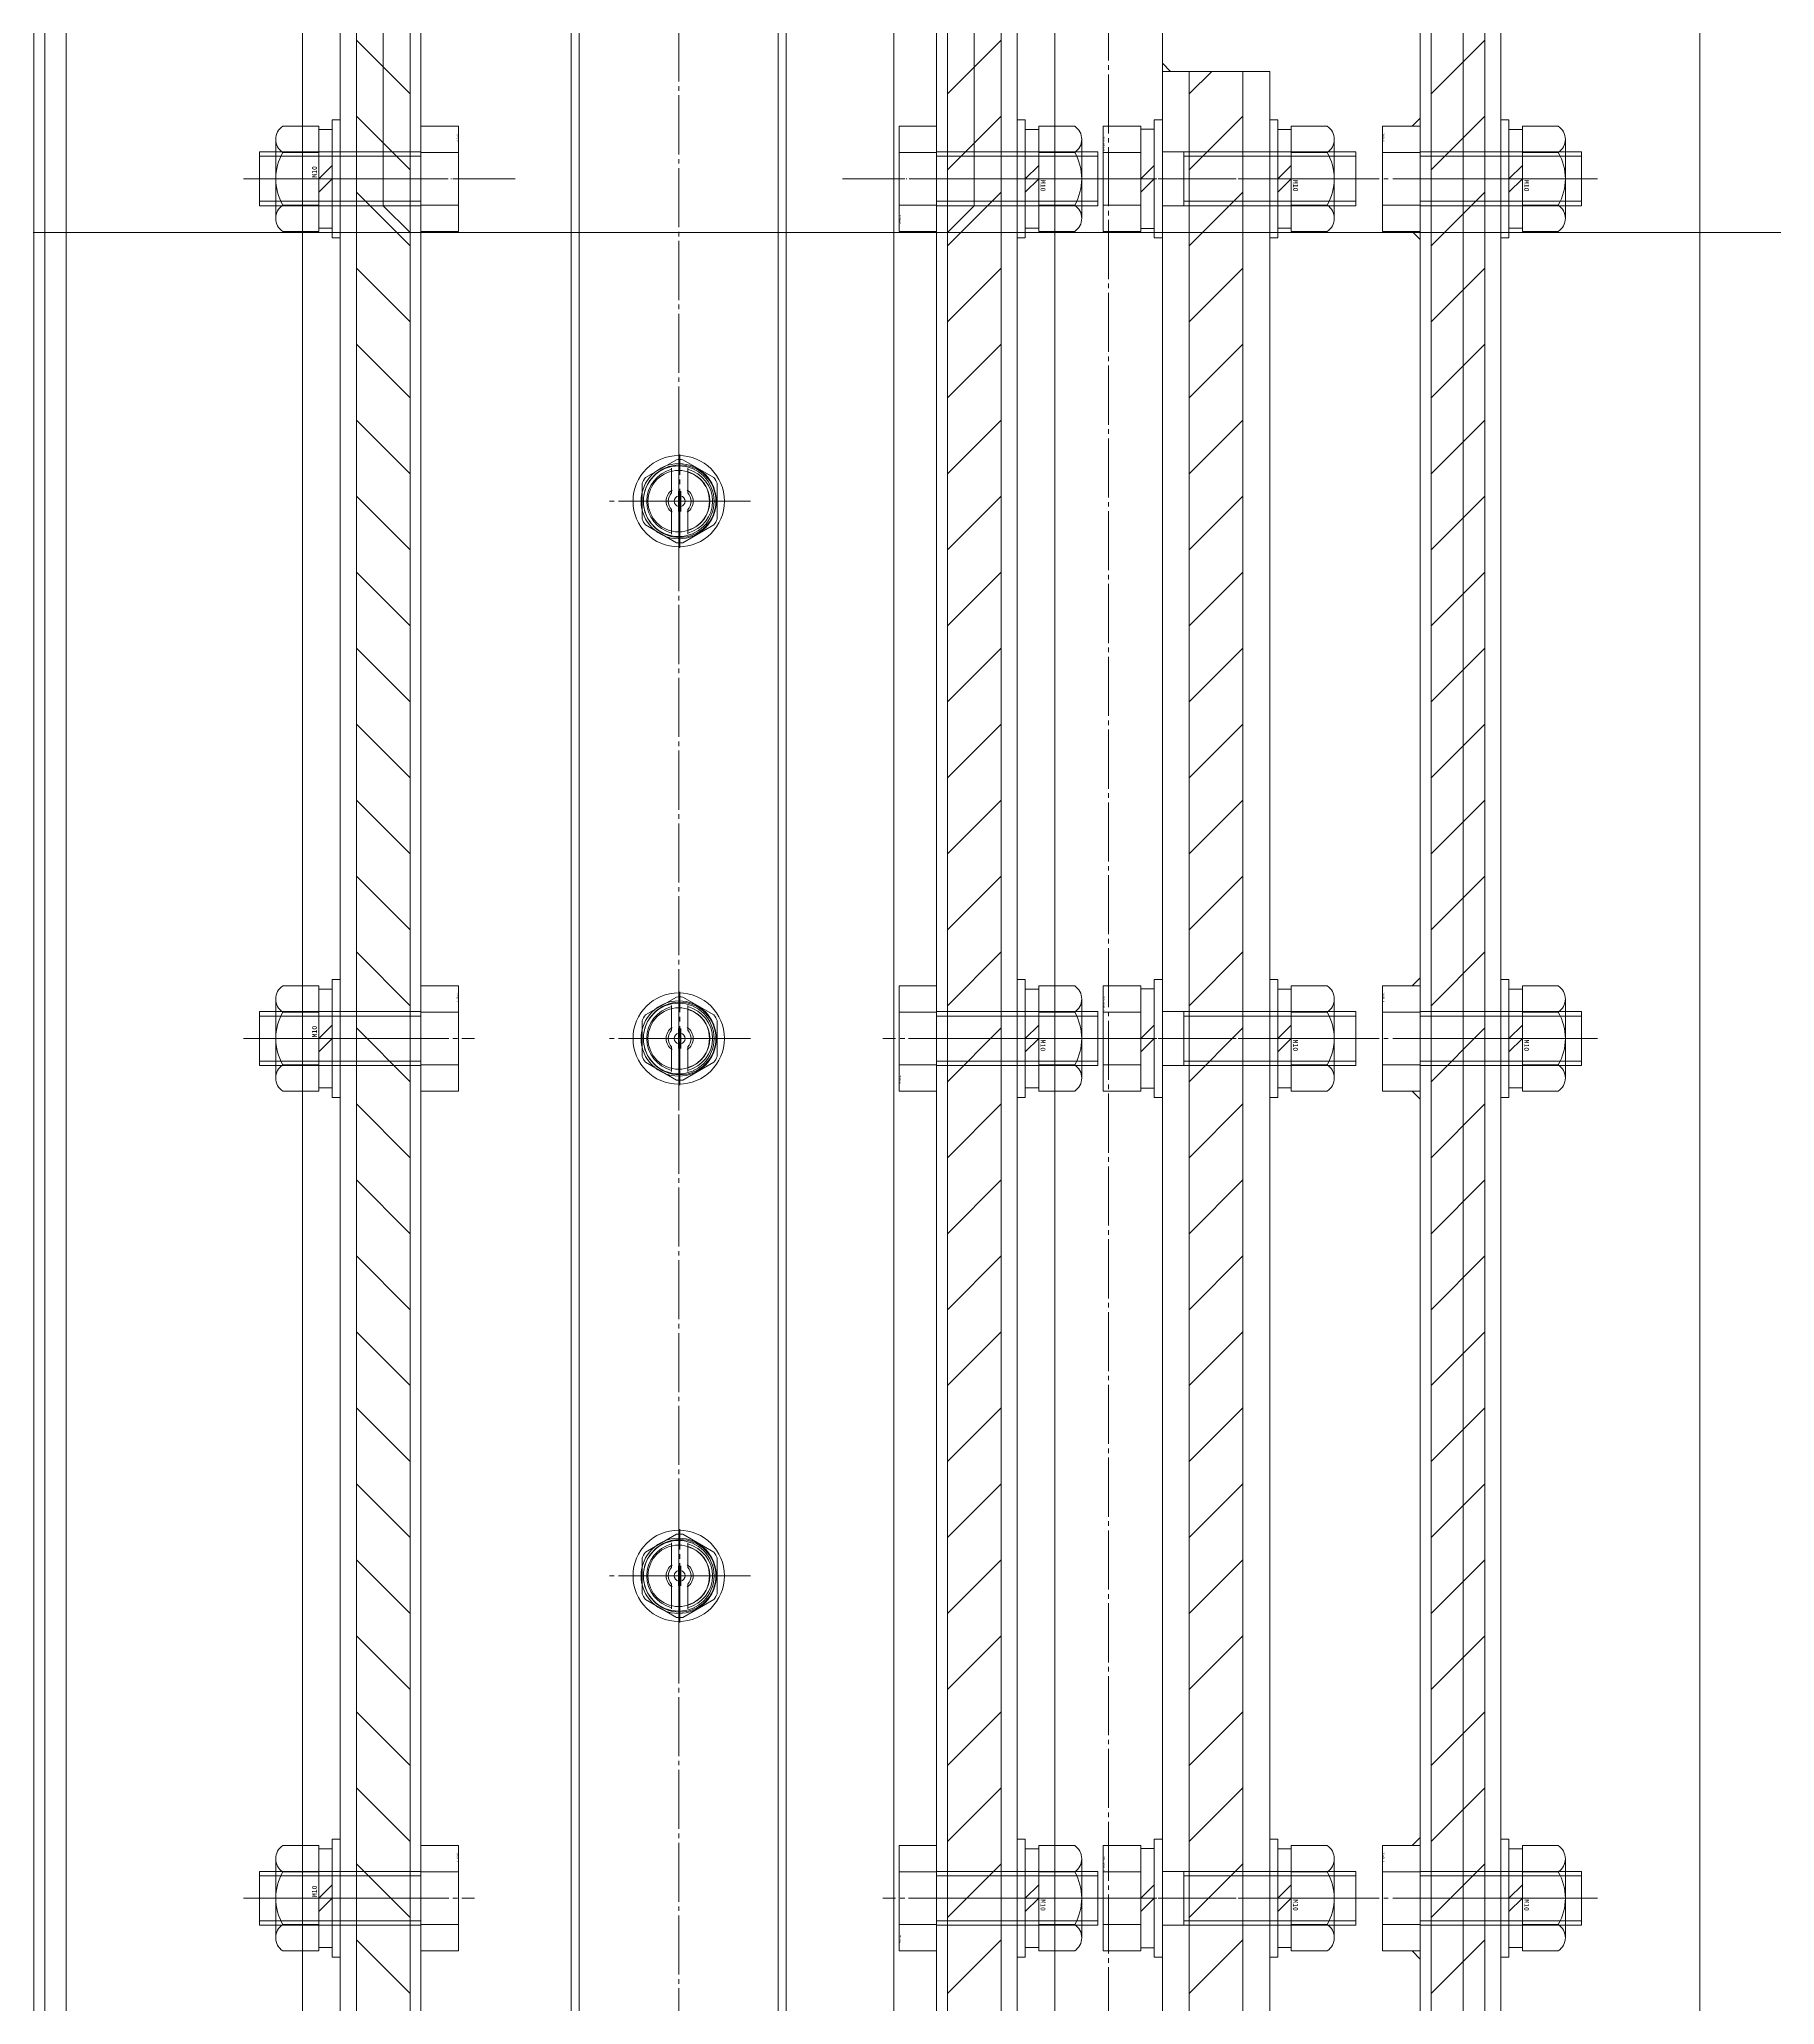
# Model space of a CAD drawing. Units: millimetres at full size. Extents: x -21196 to 21204, y -11807 to 11807.
# Drawn here: x -8098.5 to -7775.6, y -1810 to -1444.2 of the extents above; entities that cross this region are included whole.
import ezdxf
from ezdxf.enums import TextEntityAlignment as Align

# ---------------------------------------------------------------- set-up
doc = ezdxf.new("R2010")
doc.units = ezdxf.units.MM
doc.header["$LTSCALE"] = 0.5
doc.linetypes.add('USER3', pattern=[26.999999, 20.299999, -1.7, 0.8, -1.7, 0.8, -1.7])
doc.linetypes.add('USER4', pattern=[27.1, 22, -1.7, 1.7, -1.7])
doc.layers.add('1-0_設備-5(241129配置図菊池追記(立面図).jww)(機器配置図 260128.dwg)', color=7, linetype='Continuous', lineweight=9)
doc.styles.add('ＭＳ ゴシック', font='')
doc.styles.get('ＭＳ ゴシック').set_extended_font_data('MS Gothic')

msp = doc.modelspace()

# ---------------------------------------------------------------- linework, layer by layer
at = {"layer": '1-0_設備-5(241129配置図菊池追記(立面図).jww)(機器配置図 260128.dwg)'}
for p, q in [((-7939.5215, -3628.1472), (-7939.5215, -1232.1472)), ((-7998.0215, -1330.1471), (-7998.0215, -3580.1471)), ((-7961.0215, -3580.1471), (-7961.0215, -1330.1471)), ((-8049.5215, -1360.1471), (-8049.5215, -3205.1471)), ((-8049.5215, -1360.1471), (-8049.5215, -3205.1471)), ((-8093.5215, -1405.1471), (-8093.5215, -3455.1471)), ((-8093.5215, -1405.1471), (-8093.5215, -3455.1471)), ((-7839.5215, -1405.1471), (-7839.5215, -3455.1471)), ((-7839.5215, -1405.1471), (-7839.5215, -3455.1471)), ((-7833.5215, -1405.1471), (-7833.5215, -3455.1471)), ((-7833.5215, -1405.1471), (-7833.5215, -3455.1471)), ((-7789.5215, -1405.1471), (-7789.5215, -3455.1471)), ((-7789.5215, -1405.1471), (-7789.5215, -3455.1471)), ((-8027.5215, -1425.1472), (-8027.5215, -3435.1472)), ((-7931.5215, -3435.1472), (-7931.5215, -1425.1472)), ((-8039.5215, -1444.3398), (-8029.5215, -1454.3398)), ((-7919.5215, -1444.3398), (-7929.5215, -1454.3398)), ((-7829.5215, -1444.3398), (-7839.5215, -1454.3398)), ((-7880.3289, -1450.1471), (-7884.5215, -1454.3398)), ((-8039.5215, -1458.4819), (-8029.5215, -1468.4819)), ((-7919.5215, -1458.4819), (-7929.5215, -1468.4819)), ((-7891.0215, -1481.1471), (-7891.0215, -1459.1471)), ((-7889.5215, -1459.1471), (-7891.0215, -1459.1471)), ((-7889.5215, -1481.1471), (-7889.5215, -1459.1471)), ((-7874.5215, -1458.4819), (-7884.5215, -1468.4819)), ((-7829.5215, -1458.4819), (-7839.5215, -1468.4819)), ((-8054.5215, -1477.4972), (-8054.5215, -1462.7972)), ((-8053.2085, -1460.3472), (-8046.5215, -1460.3472)), ((-8046.5215, -1479.9472), (-8046.5215, -1460.3472)), ((-8046.5215, -1460.9472), (-8044.0215, -1460.9472)), ((-8027.5215, -1460.3322), (-8020.5215, -1460.3322)), ((-8027.5215, -1479.9621), (-8027.5215, -1460.3322)), ((-8020.5215, -1479.9621), (-8020.5215, -1460.3322)), ((-7938.5215, -1460.3322), (-7938.5215, -1479.9621)), ((-7931.5215, -1460.3322), (-7938.5215, -1460.3322)), ((-7931.5215, -1460.3322), (-7931.5215, -1479.9621)), ((-7915.0215, -1460.9472), (-7912.5215, -1460.9472)), ((-7912.5215, -1460.3472), (-7912.5215, -1479.9472)), ((-7912.5215, -1460.3472), (-7905.8345, -1460.3472)), ((-7904.5215, -1462.7972), (-7904.5215, -1477.4972)), ((-7900.5215, -1479.9621), (-7900.5215, -1460.3322)), ((-7893.5215, -1460.3322), (-7900.5215, -1460.3322)), ((-7893.5215, -1460.3322), (-7893.5215, -1479.9621)), ((-7891.0215, -1460.8971), (-7893.5215, -1460.8971)), ((-7868.0215, -1460.9471), (-7865.5215, -1460.9471)), ((-7865.5215, -1460.3471), (-7865.5215, -1479.9471)), ((-7865.5215, -1460.3471), (-7858.8345, -1460.3471)), ((-7857.5215, -1462.7971), (-7857.5215, -1477.4971)), ((-7848.5215, -1479.9621), (-7848.5215, -1460.3322)), ((-7841.5215, -1460.3322), (-7848.5215, -1460.3322)), ((-7841.5215, -1479.9621), (-7841.5215, -1460.3322)), ((-7825.0215, -1460.9472), (-7822.5215, -1460.9472)), ((-7822.5215, -1460.3472), (-7822.5215, -1479.9472)), ((-7822.5215, -1460.3472), (-7815.8345, -1460.3472)), ((-7814.5215, -1462.7972), (-7814.5215, -1477.4972)), ((-8057.5215, -1475.1472), (-8057.5215, -1465.1472)), ((-8057.5215, -1465.1472), (-8027.5215, -1465.1472)), ((-8057.5215, -1465.9592), (-8027.5215, -1465.9592)), ((-8053.2085, -1465.2472), (-8046.5215, -1465.2472)), ((-8027.5215, -1465.2397), (-8020.5215, -1465.2397)), ((-7931.5215, -1465.2397), (-7938.5215, -1465.2397)), ((-7901.5215, -1465.1472), (-7931.5215, -1465.1472)), ((-7901.5215, -1465.9592), (-7931.5215, -1465.9592)), ((-7912.5215, -1465.2472), (-7905.8345, -1465.2472)), ((-7901.5215, -1465.1472), (-7901.5215, -1475.1472)), ((-7893.5215, -1465.2397), (-7900.5215, -1465.2397)), ((-7853.5215, -1465.1471), (-7889.5215, -1465.1471)), ((-7885.5215, -1475.1471), (-7885.5215, -1465.1471)), ((-7853.5215, -1465.9591), (-7885.5215, -1465.9591)), ((-7865.5215, -1465.2471), (-7858.8345, -1465.2471)), ((-7853.5215, -1475.1471), (-7853.5215, -1465.1471)), ((-7841.5215, -1465.2397), (-7848.5215, -1465.2397)), ((-7811.5215, -1465.1472), (-7841.5215, -1465.1472)), ((-7811.5215, -1465.9592), (-7841.5215, -1465.9592)), ((-7822.5215, -1465.2472), (-7815.8345, -1465.2472)), ((-7811.5215, -1475.1472), (-7811.5215, -1465.1472)), ((-8046.5215, -1470.1472), (-8044.0215, -1467.6472)), ((-8044.0215, -1470.1472), (-8046.5215, -1472.6472)), ((-7915.0215, -1470.1472), (-7912.5215, -1467.6472)), ((-7912.5215, -1470.1472), (-7915.0215, -1472.6472)), ((-7893.5215, -1470.1471), (-7891.0215, -1467.6471)), ((-7891.0215, -1470.1471), (-7893.5215, -1472.6471)), ((-7868.0215, -1470.1471), (-7865.5215, -1467.6471)), ((-7865.5215, -1470.1471), (-7868.0215, -1472.6471)), ((-7825.0215, -1470.1472), (-7822.5215, -1467.6472)), ((-7822.5215, -1470.1472), (-7825.0215, -1472.6472)), ((-8039.5215, -1472.6241), (-8029.5215, -1482.6241)), ((-7919.5215, -1472.6241), (-7929.5215, -1482.6241)), ((-7874.5215, -1472.6241), (-7884.5215, -1482.6241)), ((-7829.5215, -1472.6241), (-7839.5215, -1482.6241)), ((-8057.5215, -1474.3352), (-8027.5215, -1474.3352)), ((-8057.5215, -1475.1472), (-8027.5215, -1475.1472)), ((-8046.5215, -1475.0472), (-8053.2085, -1475.0472)), ((-8027.5215, -1475.0546), (-8020.5215, -1475.0546)), ((-7931.5215, -1475.0546), (-7938.5215, -1475.0546)), ((-7901.5215, -1474.3352), (-7931.5215, -1474.3352)), ((-7901.5215, -1475.1472), (-7931.5215, -1475.1472)), ((-7905.8345, -1475.0472), (-7912.5215, -1475.0472)), ((-7893.5215, -1475.0546), (-7900.5215, -1475.0546)), ((-7853.5215, -1475.1471), (-7889.5215, -1475.1471)), ((-7853.5215, -1474.3351), (-7885.5215, -1474.3351)), ((-7858.8345, -1475.0471), (-7865.5215, -1475.0471)), ((-7841.5215, -1475.0546), (-7848.5215, -1475.0546)), ((-7811.5215, -1474.3352), (-7841.5215, -1474.3352)), ((-7811.5215, -1475.1472), (-7841.5215, -1475.1472)), ((-7815.8345, -1475.0472), (-7822.5215, -1475.0472)), ((-8046.5215, -1479.9472), (-8053.2085, -1479.9472)), ((-8044.0215, -1479.3472), (-8046.5215, -1479.3472)), ((-8029.5215, -1480.1472), (-8029.5215, -3380.1472)), ((-8027.5215, -1479.9621), (-8020.5215, -1479.9621)), ((-7931.5215, -1479.9621), (-7938.5215, -1479.9621)), ((-7929.5215, -3380.1472), (-7929.5215, -1480.1472)), ((-7912.5215, -1479.3472), (-7915.0215, -1479.3472)), ((-7905.8345, -1479.9472), (-7912.5215, -1479.9472)), ((-7893.5215, -1479.9621), (-7900.5215, -1479.9621)), ((-7893.5215, -1479.3971), (-7891.0215, -1479.3971)), ((-7891.0215, -1481.1471), (-7889.5215, -1481.1471)), ((-7865.5215, -1479.3471), (-7868.0215, -1479.3471)), ((-7858.8345, -1479.9471), (-7865.5215, -1479.9471)), ((-7841.5215, -1479.9621), (-7848.5215, -1479.9621)), ((-7822.5215, -1479.3472), (-7825.0215, -1479.3472)), ((-7815.8345, -1479.9472), (-7822.5215, -1479.9472)), ((-8039.5215, -1486.7662), (-8029.5215, -1496.7662)), ((-7919.5215, -1486.7662), (-7929.5215, -1496.7662)), ((-7874.5215, -1486.7662), (-7884.5215, -1496.7662)), ((-7829.5215, -1486.7662), (-7839.5215, -1496.7662)), ((-8039.5215, -1500.9083), (-8029.5215, -1510.9083)), ((-7919.5215, -1500.9083), (-7929.5215, -1510.9083)), ((-7874.5215, -1500.9083), (-7884.5215, -1510.9083)), ((-7829.5215, -1500.9083), (-7839.5215, -1510.9083)), ((-8039.5215, -1515.0505), (-8029.5215, -1525.0505)), ((-7919.5215, -1515.0505), (-7929.5215, -1525.0505)), ((-7874.5215, -1515.0505), (-7884.5215, -1525.0505)), ((-7829.5215, -1515.0505), (-7839.5215, -1525.0505)), ((-7979.9679, -1522.422), (-7985.7288, -1525.748)), ((-7980.8484, -1524.0189), (-7980.8484, -1528.6069)), ((-7972.9679, -1525.748), (-7978.7288, -1522.422)), ((-7977.8484, -1528.6069), (-7977.8484, -1524.0189)), ((-7986.3484, -1526.8211), (-7986.3484, -1533.4732)), ((-7979.5484, -1532.0366), (-7979.5484, -1528.2577)), ((-7979.1484, -1532.0366), (-7979.1484, -1528.2577)), ((-7972.3484, -1533.4732), (-7972.3484, -1526.8211)), ((-8039.5215, -1529.1926), (-8029.5215, -1539.1926)), ((-7980.8484, -1531.6875), (-7980.8484, -1536.2754)), ((-7977.8484, -1536.2754), (-7977.8484, -1531.6875)), ((-7919.5215, -1529.1926), (-7929.5215, -1539.1926)), ((-7874.5215, -1529.1926), (-7884.5215, -1539.1926)), ((-7829.5215, -1529.1926), (-7839.5215, -1539.1926)), ((-7985.7288, -1534.5463), (-7979.9679, -1537.8724)), ((-7978.7288, -1537.8724), (-7972.9679, -1534.5463)), ((-8039.5215, -1543.3348), (-8029.5215, -1553.3348)), ((-7919.5215, -1543.3348), (-7929.5215, -1553.3348)), ((-7874.5215, -1543.3347), (-7884.5215, -1553.3347)), ((-7829.5215, -1543.3348), (-7839.5215, -1553.3348)), ((-8039.5215, -1557.4769), (-8029.5215, -1567.4769)), ((-7919.5215, -1557.4769), (-7929.5215, -1567.4769)), ((-7874.5215, -1557.4769), (-7884.5215, -1567.4769)), ((-7829.5215, -1557.4769), (-7839.5215, -1567.4769)), ((-8039.5215, -1571.619), (-8029.5215, -1581.619)), ((-7919.5215, -1571.619), (-7929.5215, -1581.619)), ((-7874.5215, -1571.619), (-7884.5215, -1581.619)), ((-7829.5215, -1571.619), (-7839.5215, -1581.619)), ((-8039.5215, -1585.7612), (-8029.5215, -1595.7612)), ((-7919.5215, -1585.7612), (-7929.5215, -1595.7612)), ((-7874.5215, -1585.7611), (-7884.5215, -1595.7611)), ((-7829.5215, -1585.7612), (-7839.5215, -1595.7612)), ((-8039.5215, -1599.9033), (-8029.5215, -1609.9033)), ((-7919.5215, -1599.9033), (-7929.5215, -1609.9033)), ((-7874.5215, -1599.9033), (-7884.5215, -1609.9033)), ((-7829.5215, -1599.9033), (-7839.5215, -1609.9033)), ((-8039.5215, -1614.0454), (-8029.5215, -1624.0454)), ((-7919.5215, -1614.0454), (-7929.5215, -1624.0454)), ((-7874.5215, -1614.0454), (-7884.5215, -1624.0454)), ((-7829.5215, -1614.0454), (-7839.5215, -1624.0454)), ((-8053.2085, -1620.3472), (-8046.5215, -1620.3472)), ((-8046.5215, -1639.9472), (-8046.5215, -1620.3472)), ((-8027.5215, -1620.3322), (-8020.5215, -1620.3322)), ((-8027.5215, -1639.9621), (-8027.5215, -1620.3322)), ((-8020.5215, -1639.9621), (-8020.5215, -1620.3322)), ((-7938.5215, -1620.3322), (-7938.5215, -1639.9621)), ((-7931.5215, -1620.3322), (-7938.5215, -1620.3322)), ((-7931.5215, -1620.3322), (-7931.5215, -1639.9621)), ((-7912.5215, -1620.3472), (-7912.5215, -1639.9472)), ((-7912.5215, -1620.3472), (-7905.8345, -1620.3472)), ((-7900.5215, -1639.9621), (-7900.5215, -1620.3322)), ((-7893.5215, -1620.3322), (-7900.5215, -1620.3322)), ((-7893.5215, -1620.3322), (-7893.5215, -1639.9621)), ((-7891.0215, -1641.1471), (-7891.0215, -1619.1471)), ((-7889.5215, -1619.1471), (-7891.0215, -1619.1471)), ((-7889.5215, -1641.1471), (-7889.5215, -1619.1471)), ((-7865.5215, -1620.3471), (-7865.5215, -1639.9471)), ((-7865.5215, -1620.3471), (-7858.8345, -1620.3471)), ((-7848.5215, -1639.9621), (-7848.5215, -1620.3322)), ((-7841.5215, -1620.3322), (-7848.5215, -1620.3322)), ((-7841.5215, -1639.9621), (-7841.5215, -1620.3322)), ((-7822.5215, -1620.3472), (-7822.5215, -1639.9472)), ((-7822.5215, -1620.3472), (-7815.8345, -1620.3472)), ((-8054.5215, -1637.4972), (-8054.5215, -1622.7972)), ((-8046.5215, -1620.9472), (-8044.0215, -1620.9472)), ((-7979.9679, -1622.422), (-7985.7288, -1625.748)), ((-7980.8484, -1624.0189), (-7980.8484, -1628.6069)), ((-7972.9679, -1625.748), (-7978.7288, -1622.422)), ((-7977.8484, -1628.6069), (-7977.8484, -1624.0189)), ((-7915.0215, -1620.9472), (-7912.5215, -1620.9472)), ((-7904.5215, -1622.7972), (-7904.5215, -1637.4972)), ((-7891.0215, -1620.8971), (-7893.5215, -1620.8971)), ((-7868.0215, -1620.9471), (-7865.5215, -1620.9471)), ((-7857.5215, -1622.7971), (-7857.5215, -1637.4971)), ((-7825.0215, -1620.9472), (-7822.5215, -1620.9472)), ((-7814.5215, -1622.7972), (-7814.5215, -1637.4972)), ((-8057.5215, -1635.1472), (-8057.5215, -1625.1472)), ((-8057.5215, -1625.1472), (-8027.5215, -1625.1472)), ((-8057.5215, -1625.9592), (-8027.5215, -1625.9592)), ((-8053.2085, -1625.2472), (-8046.5215, -1625.2472)), ((-8046.5215, -1630.1472), (-8044.0215, -1627.6472)), ((-8027.5215, -1625.2397), (-8020.5215, -1625.2397)), ((-7986.3484, -1626.8211), (-7986.3484, -1633.4732)), ((-7972.3484, -1633.4732), (-7972.3484, -1626.8211)), ((-7931.5215, -1625.2397), (-7938.5215, -1625.2397)), ((-7901.5215, -1625.1472), (-7931.5215, -1625.1472)), ((-7901.5215, -1625.9592), (-7931.5215, -1625.9592)), ((-7915.0215, -1630.1472), (-7912.5215, -1627.6472)), ((-7912.5215, -1625.2472), (-7905.8345, -1625.2472)), ((-7901.5215, -1625.1472), (-7901.5215, -1635.1472)), ((-7893.5215, -1625.2397), (-7900.5215, -1625.2397)), ((-7893.5215, -1630.1471), (-7891.0215, -1627.6471)), ((-7853.5215, -1625.1471), (-7889.5215, -1625.1471)), ((-7885.5215, -1635.1471), (-7885.5215, -1625.1471)), ((-7853.5215, -1625.9591), (-7885.5215, -1625.9591)), ((-7868.0215, -1630.1471), (-7865.5215, -1627.6471)), ((-7865.5215, -1625.2471), (-7858.8345, -1625.2471)), ((-7853.5215, -1635.1471), (-7853.5215, -1625.1471)), ((-7841.5215, -1625.2397), (-7848.5215, -1625.2397)), ((-7811.5215, -1625.1472), (-7841.5215, -1625.1472)), ((-7811.5215, -1625.9592), (-7841.5215, -1625.9592)), ((-7825.0215, -1630.1472), (-7822.5215, -1627.6472)), ((-7822.5215, -1625.2472), (-7815.8345, -1625.2472)), ((-7811.5215, -1635.1472), (-7811.5215, -1625.1472)), ((-8044.0215, -1630.1472), (-8046.5215, -1632.6472)), ((-8039.5215, -1628.1876), (-8029.5215, -1638.1876)), ((-7979.5484, -1632.0366), (-7979.5484, -1628.2577)), ((-7979.1484, -1632.0366), (-7979.1484, -1628.2577)), ((-7919.5215, -1628.1876), (-7929.5215, -1638.1876)), ((-7912.5215, -1630.1472), (-7915.0215, -1632.6472)), ((-7891.0215, -1630.1471), (-7893.5215, -1632.6471)), ((-7874.5215, -1628.1876), (-7884.5215, -1638.1876)), ((-7865.5215, -1630.1471), (-7868.0215, -1632.6471)), ((-7829.5215, -1628.1876), (-7839.5215, -1638.1876)), ((-7822.5215, -1630.1472), (-7825.0215, -1632.6472)), ((-8057.5215, -1634.3352), (-8027.5215, -1634.3352)), ((-7985.7288, -1634.5463), (-7979.9679, -1637.8724)), ((-7980.8484, -1631.6875), (-7980.8484, -1636.2754)), ((-7978.7288, -1637.8724), (-7972.9679, -1634.5463)), ((-7977.8484, -1636.2754), (-7977.8484, -1631.6875)), ((-7901.5215, -1634.3352), (-7931.5215, -1634.3352)), ((-7853.5215, -1634.3351), (-7885.5215, -1634.3351)), ((-7811.5215, -1634.3352), (-7841.5215, -1634.3352)), ((-8057.5215, -1635.1472), (-8027.5215, -1635.1472)), ((-8046.5215, -1635.0472), (-8053.2085, -1635.0472)), ((-8027.5215, -1635.0546), (-8020.5215, -1635.0546)), ((-7931.5215, -1635.0546), (-7938.5215, -1635.0546)), ((-7901.5215, -1635.1472), (-7931.5215, -1635.1472)), ((-7905.8345, -1635.0472), (-7912.5215, -1635.0472)), ((-7893.5215, -1635.0546), (-7900.5215, -1635.0546)), ((-7853.5215, -1635.1471), (-7889.5215, -1635.1471)), ((-7858.8345, -1635.0471), (-7865.5215, -1635.0471)), ((-7841.5215, -1635.0546), (-7848.5215, -1635.0546)), ((-7811.5215, -1635.1472), (-7841.5215, -1635.1472)), ((-7815.8345, -1635.0472), (-7822.5215, -1635.0472)), ((-8046.5215, -1639.9472), (-8053.2085, -1639.9472)), ((-8044.0215, -1639.3472), (-8046.5215, -1639.3472)), ((-8039.5215, -1642.3297), (-8029.5215, -1652.3297)), ((-8027.5215, -1639.9621), (-8020.5215, -1639.9621)), ((-7931.5215, -1639.9621), (-7938.5215, -1639.9621)), ((-7919.5215, -1642.3297), (-7929.5215, -1652.3297)), ((-7912.5215, -1639.3472), (-7915.0215, -1639.3472)), ((-7905.8345, -1639.9472), (-7912.5215, -1639.9472)), ((-7893.5215, -1639.9621), (-7900.5215, -1639.9621)), ((-7893.5215, -1639.3971), (-7891.0215, -1639.3971)), ((-7891.0215, -1641.1471), (-7889.5215, -1641.1471)), ((-7874.5215, -1642.3297), (-7884.5215, -1652.3297)), ((-7865.5215, -1639.3471), (-7868.0215, -1639.3471)), ((-7858.8345, -1639.9471), (-7865.5215, -1639.9471)), ((-7841.5215, -1639.9621), (-7848.5215, -1639.9621)), ((-7829.5215, -1642.3297), (-7839.5215, -1652.3297)), ((-7822.5215, -1639.3472), (-7825.0215, -1639.3472)), ((-7815.8345, -1639.9472), (-7822.5215, -1639.9472)), ((-8039.5215, -1656.4718), (-8029.5215, -1666.4718)), ((-7919.5215, -1656.4718), (-7929.5215, -1666.4718)), ((-7874.5215, -1656.4718), (-7884.5215, -1666.4718)), ((-7829.5215, -1656.4718), (-7839.5215, -1666.4718)), ((-8039.5215, -1670.614), (-8029.5215, -1680.614)), ((-7919.5215, -1670.614), (-7929.5215, -1680.614)), ((-7874.5215, -1670.614), (-7884.5215, -1680.614)), ((-7829.5215, -1670.614), (-7839.5215, -1680.614)), ((-8039.5215, -1684.7561), (-8029.5215, -1694.7561)), ((-7919.5215, -1684.7561), (-7929.5215, -1694.7561)), ((-7874.5215, -1684.7561), (-7884.5215, -1694.7561)), ((-7829.5215, -1684.7561), (-7839.5215, -1694.7561)), ((-8039.5215, -1698.8982), (-8029.5215, -1708.8982)), ((-7919.5215, -1698.8982), (-7929.5215, -1708.8982)), ((-7874.5215, -1698.8982), (-7884.5215, -1708.8982)), ((-7829.5215, -1698.8982), (-7839.5215, -1708.8982)), ((-8039.5215, -1713.0404), (-8029.5215, -1723.0404)), ((-7919.5215, -1713.0404), (-7929.5215, -1723.0404)), ((-7874.5215, -1713.0404), (-7884.5215, -1723.0404)), ((-7829.5215, -1713.0404), (-7839.5215, -1723.0404)), ((-7979.9679, -1722.422), (-7985.7288, -1725.748)), ((-7972.9679, -1725.748), (-7978.7288, -1722.422)), ((-7980.8484, -1724.0189), (-7980.8484, -1728.6069)), ((-7977.8484, -1728.6069), (-7977.8484, -1724.0189)), ((-8039.5215, -1727.1825), (-8029.5215, -1737.1825)), ((-7986.3484, -1726.8211), (-7986.3484, -1733.4732)), ((-7979.5484, -1732.0366), (-7979.5484, -1728.2577)), ((-7979.1484, -1732.0366), (-7979.1484, -1728.2577)), ((-7972.3484, -1733.4732), (-7972.3484, -1726.8211)), ((-7919.5215, -1727.1825), (-7929.5215, -1737.1825)), ((-7874.5215, -1727.1825), (-7884.5215, -1737.1825)), ((-7829.5215, -1727.1825), (-7839.5215, -1737.1825)), ((-7980.8484, -1731.6875), (-7980.8484, -1736.2754)), ((-7977.8484, -1736.2754), (-7977.8484, -1731.6875)), ((-7985.7288, -1734.5463), (-7979.9679, -1737.8724)), ((-7978.7288, -1737.8724), (-7972.9679, -1734.5463)), ((-8039.5215, -1741.3247), (-8029.5215, -1751.3247)), ((-7919.5215, -1741.3247), (-7929.5215, -1751.3247)), ((-7874.5215, -1741.3246), (-7884.5215, -1751.3246)), ((-7829.5215, -1741.3247), (-7839.5215, -1751.3247)), ((-8039.5215, -1755.4668), (-8029.5215, -1765.4668)), ((-7919.5215, -1755.4668), (-7929.5215, -1765.4668)), ((-7874.5215, -1755.4668), (-7884.5215, -1765.4668)), ((-7829.5215, -1755.4668), (-7839.5215, -1765.4668)), ((-8039.5215, -1769.6089), (-8029.5215, -1779.6089)), ((-7919.5215, -1769.6089), (-7929.5215, -1779.6089)), ((-7874.5215, -1769.6089), (-7884.5215, -1779.6089)), ((-7829.5215, -1769.6089), (-7839.5215, -1779.6089)), ((-8053.2085, -1780.3472), (-8046.5215, -1780.3472)), ((-8046.5215, -1799.9472), (-8046.5215, -1780.3472)), ((-8046.5215, -1780.9472), (-8044.0215, -1780.9472)), ((-8027.5215, -1780.3322), (-8020.5215, -1780.3322)), ((-8027.5215, -1799.9621), (-8027.5215, -1780.3322)), ((-8020.5215, -1799.9621), (-8020.5215, -1780.3322)), ((-7938.5215, -1780.3322), (-7938.5215, -1799.9621)), ((-7931.5215, -1780.3322), (-7938.5215, -1780.3322)), ((-7931.5215, -1780.3322), (-7931.5215, -1799.9621)), ((-7915.0215, -1780.9472), (-7912.5215, -1780.9472)), ((-7912.5215, -1780.3472), (-7912.5215, -1799.9472)), ((-7912.5215, -1780.3472), (-7905.8345, -1780.3472)), ((-7900.5215, -1799.9621), (-7900.5215, -1780.3322)), ((-7893.5215, -1780.3322), (-7900.5215, -1780.3322)), ((-7893.5215, -1780.3322), (-7893.5215, -1799.9621)), ((-7891.0215, -1780.8971), (-7893.5215, -1780.8971)), ((-7891.0215, -1801.1471), (-7891.0215, -1779.1471)), ((-7889.5215, -1779.1471), (-7891.0215, -1779.1471)), ((-7889.5215, -1801.1471), (-7889.5215, -1779.1471)), ((-7868.0215, -1780.9471), (-7865.5215, -1780.9471)), ((-7865.5215, -1780.3471), (-7865.5215, -1799.9471)), ((-7865.5215, -1780.3471), (-7858.8345, -1780.3471)), ((-7848.5215, -1799.9621), (-7848.5215, -1780.3322)), ((-7841.5215, -1780.3322), (-7848.5215, -1780.3322)), ((-7841.5215, -1799.9621), (-7841.5215, -1780.3322)), ((-7825.0215, -1780.9472), (-7822.5215, -1780.9472)), ((-7822.5215, -1780.3472), (-7822.5215, -1799.9472)), ((-7822.5215, -1780.3472), (-7815.8345, -1780.3472)), ((-8054.5215, -1797.4972), (-8054.5215, -1782.7972)), ((-8039.5215, -1783.7511), (-8029.5215, -1793.7511)), ((-7919.5215, -1783.7511), (-7929.5215, -1793.7511)), ((-7904.5215, -1782.7972), (-7904.5215, -1797.4972)), ((-7874.5215, -1783.751), (-7884.5215, -1793.751)), ((-7857.5215, -1782.7971), (-7857.5215, -1797.4971)), ((-7829.5215, -1783.7511), (-7839.5215, -1793.7511)), ((-7814.5215, -1782.7972), (-7814.5215, -1797.4972)), ((-8057.5215, -1795.1472), (-8057.5215, -1785.1472)), ((-8057.5215, -1785.1472), (-8027.5215, -1785.1472)), ((-8057.5215, -1785.9592), (-8027.5215, -1785.9592)), ((-8053.2085, -1785.2472), (-8046.5215, -1785.2472)), ((-8046.5215, -1790.1472), (-8044.0215, -1787.6472)), ((-8027.5215, -1785.2397), (-8020.5215, -1785.2397)), ((-7931.5215, -1785.2397), (-7938.5215, -1785.2397)), ((-7901.5215, -1785.1472), (-7931.5215, -1785.1472)), ((-7901.5215, -1785.9592), (-7931.5215, -1785.9592)), ((-7915.0215, -1790.1472), (-7912.5215, -1787.6472)), ((-7912.5215, -1785.2472), (-7905.8345, -1785.2472)), ((-7901.5215, -1785.1472), (-7901.5215, -1795.1472)), ((-7893.5215, -1785.2397), (-7900.5215, -1785.2397)), ((-7893.5215, -1790.1471), (-7891.0215, -1787.6471)), ((-7853.5215, -1785.1471), (-7889.5215, -1785.1471)), ((-7885.5215, -1795.1471), (-7885.5215, -1785.1471)), ((-7853.5215, -1785.9591), (-7885.5215, -1785.9591)), ((-7868.0215, -1790.1471), (-7865.5215, -1787.6471)), ((-7865.5215, -1785.2471), (-7858.8345, -1785.2471)), ((-7853.5215, -1795.1471), (-7853.5215, -1785.1471)), ((-7841.5215, -1785.2397), (-7848.5215, -1785.2397)), ((-7811.5215, -1785.1472), (-7841.5215, -1785.1472)), ((-7811.5215, -1785.9592), (-7841.5215, -1785.9592)), ((-7825.0215, -1790.1472), (-7822.5215, -1787.6472)), ((-7822.5215, -1785.2472), (-7815.8345, -1785.2472)), ((-7811.5215, -1795.1472), (-7811.5215, -1785.1472)), ((-8044.0215, -1790.1472), (-8046.5215, -1792.6472)), ((-7912.5215, -1790.1472), (-7915.0215, -1792.6472)), ((-7891.0215, -1790.1471), (-7893.5215, -1792.6471)), ((-7865.5215, -1790.1471), (-7868.0215, -1792.6471)), ((-7822.5215, -1790.1472), (-7825.0215, -1792.6472)), ((-8057.5215, -1794.3352), (-8027.5215, -1794.3352)), ((-8057.5215, -1795.1472), (-8027.5215, -1795.1472)), ((-8046.5215, -1795.0472), (-8053.2085, -1795.0472)), ((-8027.5215, -1795.0546), (-8020.5215, -1795.0546)), ((-7931.5215, -1795.0546), (-7938.5215, -1795.0546)), ((-7901.5215, -1794.3352), (-7931.5215, -1794.3352)), ((-7901.5215, -1795.1472), (-7931.5215, -1795.1472)), ((-7905.8345, -1795.0472), (-7912.5215, -1795.0472)), ((-7893.5215, -1795.0546), (-7900.5215, -1795.0546)), ((-7853.5215, -1795.1471), (-7889.5215, -1795.1471)), ((-7853.5215, -1794.3351), (-7885.5215, -1794.3351)), ((-7858.8345, -1795.0471), (-7865.5215, -1795.0471)), ((-7841.5215, -1795.0546), (-7848.5215, -1795.0546)), ((-7811.5215, -1794.3352), (-7841.5215, -1794.3352)), ((-7811.5215, -1795.1472), (-7841.5215, -1795.1472)), ((-7815.8345, -1795.0472), (-7822.5215, -1795.0472)), ((-8044.0215, -1799.3472), (-8046.5215, -1799.3472)), ((-8039.5215, -1797.8932), (-8029.5215, -1807.8932)), ((-7919.5215, -1797.8932), (-7929.5215, -1807.8932)), ((-7912.5215, -1799.3472), (-7915.0215, -1799.3472)), ((-7893.5215, -1799.3971), (-7891.0215, -1799.3971)), ((-7874.5215, -1797.8932), (-7884.5215, -1807.8932)), ((-7865.5215, -1799.3471), (-7868.0215, -1799.3471)), ((-7829.5215, -1797.8932), (-7839.5215, -1807.8932)), ((-7822.5215, -1799.3472), (-7825.0215, -1799.3472)), ((-8046.5215, -1799.9472), (-8053.2085, -1799.9472)), ((-8027.5215, -1799.9621), (-8020.5215, -1799.9621)), ((-7931.5215, -1799.9621), (-7938.5215, -1799.9621)), ((-7905.8345, -1799.9472), (-7912.5215, -1799.9472)), ((-7893.5215, -1799.9621), (-7900.5215, -1799.9621)), ((-7891.0215, -1801.1471), (-7889.5215, -1801.1471)), ((-7858.8345, -1799.9471), (-7865.5215, -1799.9471)), ((-7841.5215, -1799.9621), (-7848.5215, -1799.9621)), ((-7815.8345, -1799.9472), (-7822.5215, -1799.9472))]:
    msp.add_line(p, q, dxfattribs=at)
at = {"layer": '1-0_設備-5(241129配置図菊池追記(立面図).jww)(機器配置図 260128.dwg)', "linetype": 'USER4'}
for p, q in [((-7899.5215, -1410.0553), (-7899.5215, -3450.239)), ((-7979.5215, -3443.9101), (-7979.5215, -1416.3842)), ((-8060.5215, -1470.1472), (-8017.5215, -1470.1472)), ((-8054.5215, -1470.1472), (-8042.5215, -1470.1472)), ((-8036.6965, -1470.1472), (-8045.2847, -1470.1472)), ((-8025.5847, -1470.1472), (-8043.032, -1470.1472)), ((-8009.9826, -1470.1472), (-8021.9499, -1470.1472)), ((-7949.0604, -1470.1472), (-7937.0931, -1470.1472)), ((-7898.5215, -1470.1472), (-7941.5215, -1470.1472)), ((-7933.4583, -1470.1472), (-7916.0111, -1470.1472)), ((-7922.3466, -1470.1472), (-7913.7583, -1470.1472)), ((-7904.5215, -1470.1472), (-7916.5215, -1470.1472)), ((-7850.5215, -1470.1471), (-7903.5215, -1470.1471)), ((-7878.7114, -1470.1471), (-7895.3206, -1470.1471)), ((-7888.4583, -1470.1471), (-7871.0111, -1470.1471)), ((-7862.7232, -1470.1471), (-7881.2323, -1470.1471)), ((-7857.5215, -1470.1471), (-7869.5215, -1470.1471)), ((-7808.5215, -1470.1472), (-7851.5215, -1470.1472)), ((-7845.4625, -1470.1472), (-7835.5447, -1470.1472)), ((-7843.4583, -1470.1472), (-7826.0111, -1470.1472)), ((-7832.3466, -1470.1472), (-7823.7583, -1470.1472)), ((-7814.5215, -1470.1472), (-7826.5215, -1470.1472)), ((-7979.5215, -1543.5168), (-7979.5215, -1516.7775)), ((-7979.3484, -1538.8203), (-7979.3484, -1521.474)), ((-7966.1519, -1530.1472), (-7992.8912, -1530.1472)), ((-7970.6752, -1530.1472), (-7988.0215, -1530.1472)), ((-7979.5215, -1643.5168), (-7979.5215, -1616.7775)), ((-7979.3484, -1638.8203), (-7979.3484, -1621.474)), ((-8060.5215, -1630.1472), (-8017.5215, -1630.1472)), ((-8054.5215, -1630.1472), (-8042.5215, -1630.1472)), ((-8036.6965, -1630.1472), (-8045.2847, -1630.1472)), ((-8025.5847, -1630.1472), (-8043.032, -1630.1472)), ((-8034.9826, -1630.1472), (-8021.9499, -1630.1472)), ((-7966.1519, -1630.1472), (-7992.8912, -1630.1472)), ((-7970.6752, -1630.1472), (-7988.0215, -1630.1472)), ((-7898.5215, -1630.1472), (-7941.5215, -1630.1472)), ((-7924.0604, -1630.1472), (-7937.0931, -1630.1472)), ((-7933.4583, -1630.1472), (-7916.0111, -1630.1472)), ((-7922.3466, -1630.1472), (-7913.7583, -1630.1472)), ((-7904.5215, -1630.1472), (-7916.5215, -1630.1472)), ((-7850.5215, -1630.1471), (-7903.5215, -1630.1471)), ((-7878.7114, -1630.1471), (-7895.3206, -1630.1471)), ((-7888.4583, -1630.1471), (-7871.0111, -1630.1471)), ((-7862.7232, -1630.1471), (-7881.2323, -1630.1471)), ((-7857.5215, -1630.1471), (-7869.5215, -1630.1471)), ((-7808.5215, -1630.1472), (-7851.5215, -1630.1472)), ((-7845.4625, -1630.1472), (-7835.5447, -1630.1472)), ((-7843.4583, -1630.1472), (-7826.0111, -1630.1472)), ((-7832.3466, -1630.1472), (-7823.7583, -1630.1472)), ((-7814.5215, -1630.1472), (-7826.5215, -1630.1472)), ((-7979.5215, -1743.5168), (-7979.5215, -1716.7775)), ((-7979.3484, -1738.8203), (-7979.3484, -1721.474)), ((-7966.1519, -1730.1472), (-7992.8912, -1730.1472)), ((-7970.6752, -1730.1472), (-7988.0215, -1730.1472)), ((-8060.5215, -1790.1472), (-8017.5215, -1790.1472)), ((-8054.5215, -1790.1472), (-8042.5215, -1790.1472)), ((-8036.6965, -1790.1472), (-8045.2847, -1790.1472)), ((-8025.5847, -1790.1472), (-8043.032, -1790.1472)), ((-8034.9826, -1790.1472), (-8021.9499, -1790.1472)), ((-7898.5215, -1790.1472), (-7941.5215, -1790.1472)), ((-7924.0604, -1790.1472), (-7937.0931, -1790.1472)), ((-7933.4583, -1790.1472), (-7916.0111, -1790.1472)), ((-7922.3466, -1790.1472), (-7913.7583, -1790.1472)), ((-7904.5215, -1790.1472), (-7916.5215, -1790.1472)), ((-7850.5215, -1790.1471), (-7903.5215, -1790.1471)), ((-7878.7114, -1790.1471), (-7895.3206, -1790.1471)), ((-7888.4583, -1790.1471), (-7871.0111, -1790.1471)), ((-7862.7232, -1790.1471), (-7881.2323, -1790.1471)), ((-7857.5215, -1790.1471), (-7869.5215, -1790.1471)), ((-7808.5215, -1790.1472), (-7851.5215, -1790.1472)), ((-7845.4625, -1790.1472), (-7835.5447, -1790.1472)), ((-7843.4583, -1790.1472), (-7826.0111, -1790.1472)), ((-7832.3466, -1790.1472), (-7823.7583, -1790.1472)), ((-7814.5215, -1790.1472), (-7826.5215, -1790.1472))]:
    msp.add_line(p, q, dxfattribs=at)
at = {"layer": '1-0_設備-5(241129配置図菊池追記(立面図).jww)(機器配置図 260128.dwg)'}
for points in [[(-7839.5215, -3630.1472), (-7839.5215, -1230.1472), (-8099.5215, -1230.1472), (-8099.5215, -3630.1472)], [(-7841.5215, -3628.1472), (-7841.5215, -1232.1472), (-8097.5215, -1232.1472), (-8097.5215, -3628.1472)], [(-7959.5215, -1330.1471), (-7959.5215, -3580.1471), (-7999.5215, -3580.1471), (-7999.5215, -1330.1471)], [(-7924.5215, -1475.1472), (-7924.5215, -1385.1472), (-7929.5215, -1380.1472), (-8029.5215, -1380.1472), (-8034.5215, -1385.1472), (-8034.5215, -1475.1472), (-8029.5215, -1480.1472), (-7929.5215, -1480.1472)], [(-8039.5215, -1430.1472), (-8042.5215, -1430.1472), (-8042.5215, -3430.1472), (-8039.5215, -3430.1472)], [(-8029.5215, -1430.1472), (-8039.5215, -1430.1472), (-8039.5215, -3430.1472), (-8029.5215, -3430.1472)], [(-7929.5215, -1430.1472), (-7919.5215, -1430.1472), (-7919.5215, -3430.1472), (-7929.5215, -3430.1472)], [(-7919.5215, -1430.1472), (-7916.5215, -1430.1472), (-7916.5215, -3430.1472), (-7919.5215, -3430.1472)], [(-7889.5215, -3431.6471), (-7889.5215, -1428.6471), (-7891.0215, -1427.1471), (-7908.0215, -1427.1471), (-7909.5215, -1428.6471), (-7909.5215, -3431.6471), (-7908.0215, -3433.1471), (-7891.0215, -3433.1471)], [(-7839.5215, -1430.1472), (-7829.5215, -1430.1472), (-7829.5215, -3430.1472), (-7839.5215, -3430.1472)], [(-7829.5215, -1430.1472), (-7826.5215, -1430.1472), (-7826.5215, -3430.1472), (-7829.5215, -3430.1472)], [(-7889.5215, -1450.1471), (-7888.0215, -1450.1471), (-7889.5215, -1448.6471)], [(-7889.5215, -3410.1471), (-7889.5215, -1450.1471), (-7884.5215, -1450.1471), (-7884.5215, -3410.1471)], [(-7884.5215, -1450.1471), (-7874.5215, -1450.1471), (-7874.5215, -3410.1471), (-7884.5215, -3410.1471)], [(-7874.5215, -3410.1471), (-7869.5215, -3410.1471), (-7869.5215, -1450.1471), (-7874.5215, -1450.1471)], [(-8044.0215, -1481.1472), (-8044.0215, -1459.1472), (-8042.5215, -1459.1472), (-8042.5215, -1481.1472)], [(-7915.0215, -1459.1472), (-7915.0215, -1481.1472), (-7916.5215, -1481.1472), (-7916.5215, -1459.1472)], [(-7868.0215, -1459.1471), (-7868.0215, -1481.1471), (-7869.5215, -1481.1471), (-7869.5215, -1459.1471)], [(-7841.5215, -1460.3322), (-7843.0215, -1460.3322), (-7841.5215, -1458.8322)], [(-7825.0215, -1459.1472), (-7825.0215, -1481.1472), (-7826.5215, -1481.1472), (-7826.5215, -1459.1472)], [(-7841.5215, -1479.9621), (-7843.0215, -1479.9621), (-7841.5215, -1481.4621)], [(-8044.0215, -1641.1472), (-8044.0215, -1619.1472), (-8042.5215, -1619.1472), (-8042.5215, -1641.1472)], [(-7915.0215, -1619.1472), (-7915.0215, -1641.1472), (-7916.5215, -1641.1472), (-7916.5215, -1619.1472)], [(-7868.0215, -1619.1471), (-7868.0215, -1641.1471), (-7869.5215, -1641.1471), (-7869.5215, -1619.1471)], [(-7841.5215, -1620.3322), (-7843.0215, -1620.3322), (-7841.5215, -1618.8322)], [(-7825.0215, -1619.1472), (-7825.0215, -1641.1472), (-7826.5215, -1641.1472), (-7826.5215, -1619.1472)], [(-7841.5215, -1639.9621), (-7843.0215, -1639.9621), (-7841.5215, -1641.4621)], [(-8044.0215, -1801.1472), (-8044.0215, -1779.1472), (-8042.5215, -1779.1472), (-8042.5215, -1801.1472)], [(-7915.0215, -1779.1472), (-7915.0215, -1801.1472), (-7916.5215, -1801.1472), (-7916.5215, -1779.1472)], [(-7868.0215, -1779.1471), (-7868.0215, -1801.1471), (-7869.5215, -1801.1471), (-7869.5215, -1779.1471)], [(-7841.5215, -1780.3322), (-7843.0215, -1780.3322), (-7841.5215, -1778.8322)], [(-7825.0215, -1779.1472), (-7825.0215, -1801.1472), (-7826.5215, -1801.1472), (-7826.5215, -1779.1472)], [(-7841.5215, -1799.9621), (-7843.0215, -1799.9621), (-7841.5215, -1801.4621)]]:
    msp.add_lwpolyline(points, close=True, dxfattribs=at)
msp.add_lwpolyline([(-7929.5215, -1480.1472), (-7929.5215, -1425.1472), (-8029.5215, -1425.1472), (-8029.5215, -1480.1472)], dxfattribs=at)
at = {"layer": '1-0_設備-5(241129配置図菊池追記(立面図).jww)(機器配置図 260128.dwg)', "linetype": 'USER3'}
for points in [[(-8999.5215, -1480.1471), (-6779.5215, -1480.1471), (-6779.5215, -3380.1471), (-8999.5215, -3380.1471)], [(-8999.5215, -1480.1471), (-6832.4215, -1480.1471), (-6832.4215, -3380.1471), (-8999.5215, -3380.1471)], [(-8995.3229, -1480.1471), (-6686.0215, -1480.1471), (-6686.0215, -3380.1471), (-8995.3229, -3380.1471)]]:
    msp.add_lwpolyline(points, close=True, dxfattribs=at)
at = {"layer": '1-0_設備-5(241129配置図菊池追記(立面図).jww)(機器配置図 260128.dwg)'}
for centre, radius in [((-7979.5215, -1530.1472), 8.5), ((-7979.5215, -1530.1472), 7), ((-7979.5215, -1530.1472), 6.579), ((-7979.3484, -1530.1472), 6.75), ((-7979.5215, -1530.1472), 5.723), ((-7979.5215, -1630.1472), 8.5), ((-7979.5215, -1630.1472), 7), ((-7979.5215, -1630.1472), 6.579), ((-7979.3484, -1630.1472), 6.75), ((-7979.5215, -1630.1472), 5.723), ((-7979.5215, -1730.1472), 8.5), ((-7979.5215, -1730.1472), 7), ((-7979.5215, -1730.1472), 6.579), ((-7979.3484, -1730.1472), 6.75), ((-7979.5215, -1730.1472), 5.723)]:
    msp.add_circle(centre, radius, dxfattribs=at)
for centre, radius, start, end in [((-8051.5795, -1462.7972), 2.942, 123.626, 236.374), ((-7907.4635, -1462.7972), 2.942, 303.626, 56.374), ((-7860.4635, -1462.7971), 2.942, 303.626, 56.374), ((-7817.4635, -1462.7972), 2.942, 303.626, 56.374), ((-8044.7215, -1470.1472), 9.8, 150, 210), ((-7914.3215, -1470.1472), 9.8, 330, 30), ((-7867.3215, -1470.1471), 9.8, 330, 30), ((-7824.3215, -1470.1472), 9.8, 330, 30), ((-8051.5795, -1477.4972), 2.942, 123.626, 236.374), ((-7907.4635, -1477.4972), 2.942, 303.626, 56.374), ((-7860.4635, -1477.4971), 2.942, 303.626, 56.374), ((-7817.4635, -1477.4972), 2.942, 303.626, 56.374), ((-7979.3484, -1530.1472), 6.118, 104.193, 255.807), ((-7979.3484, -1530.1472), 7.75, 85.415, 94.585), ((-7979.3484, -1530.1472), 5.625, 285.466, 74.534), ((-7979.3484, -1530.1472), 6.118, 284.193, 75.807), ((-7979.3484, -1530.1472), 7.75, 145.415, 154.585), ((-7979.3484, -1530.1472), 2.503, 124.14, 235.86), ((-7979.3484, -1530.1472), 2.15, 134.241, 225.759), ((-7979.3484, -1530.1472), 2.503, 304.14, 55.86), ((-7979.3484, -1530.1472), 2.15, 314.241, 45.759), ((-7979.3484, -1530.1472), 7.75, 25.415, 34.585), ((-7979.3484, -1530.1472), 1, 101.537, 258.463), ((-7979.3484, -1530.1472), 0.5, 66.422, 113.578), ((-7979.3484, -1530.1472), 0.5, 246.422, 293.578), ((-7979.3484, -1530.1472), 1, 281.537, 78.463), ((-7979.3484, -1530.1472), 7.75, 205.415, 214.585), ((-7979.3484, -1530.1472), 7.75, 325.415, 334.585), ((-7979.3484, -1530.1472), 7.75, 265.415, 274.585), ((-8051.5795, -1622.7972), 2.942, 123.626, 236.374), ((-7907.4635, -1622.7972), 2.942, 303.626, 56.374), ((-7860.4635, -1622.7971), 2.942, 303.626, 56.374), ((-7817.4635, -1622.7972), 2.942, 303.626, 56.374), ((-7979.3484, -1630.1472), 7.75, 85.415, 94.585), ((-8044.7215, -1630.1472), 9.8, 150, 210), ((-7979.3484, -1630.1472), 7.75, 145.415, 154.585), ((-7979.3484, -1630.1472), 6.118, 104.193, 255.807), ((-7979.3484, -1630.1472), 5.625, 285.466, 74.534), ((-7979.3484, -1630.1472), 6.118, 284.193, 75.807), ((-7979.3484, -1630.1472), 7.75, 25.415, 34.585), ((-7914.3215, -1630.1472), 9.8, 330, 30), ((-7867.3215, -1630.1471), 9.8, 330, 30), ((-7824.3215, -1630.1472), 9.8, 330, 30), ((-7979.3484, -1630.1472), 2.503, 124.14, 235.86), ((-7979.3484, -1630.1472), 2.15, 134.241, 225.759), ((-7979.3484, -1630.1472), 1, 101.537, 258.463), ((-7979.3484, -1630.1472), 0.5, 66.422, 113.578), ((-7979.3484, -1630.1472), 0.5, 246.422, 293.578), ((-7979.3484, -1630.1472), 1, 281.537, 78.463), ((-7979.3484, -1630.1472), 2.503, 304.14, 55.86), ((-7979.3484, -1630.1472), 2.15, 314.241, 45.759), ((-7979.3484, -1630.1472), 7.75, 205.415, 214.585), ((-7979.3484, -1630.1472), 7.75, 325.415, 334.585), ((-8051.5795, -1637.4972), 2.942, 123.626, 236.374), ((-7979.3484, -1630.1472), 7.75, 265.415, 274.585), ((-7907.4635, -1637.4972), 2.942, 303.626, 56.374), ((-7860.4635, -1637.4971), 2.942, 303.626, 56.374), ((-7817.4635, -1637.4972), 2.942, 303.626, 56.374), ((-7979.3484, -1730.1472), 7.75, 85.415, 94.585), ((-7979.3484, -1730.1472), 7.75, 145.415, 154.585), ((-7979.3484, -1730.1472), 6.118, 104.193, 255.807), ((-7979.3484, -1730.1472), 5.625, 285.466, 74.534), ((-7979.3484, -1730.1472), 6.118, 284.193, 75.807), ((-7979.3484, -1730.1472), 7.75, 25.415, 34.585), ((-7979.3484, -1730.1472), 2.503, 124.14, 235.86), ((-7979.3484, -1730.1472), 2.15, 134.241, 225.759), ((-7979.3484, -1730.1472), 1, 101.537, 258.463), ((-7979.3484, -1730.1472), 0.5, 66.422, 113.578), ((-7979.3484, -1730.1472), 1, 281.537, 78.463), ((-7979.3484, -1730.1472), 2.503, 304.14, 55.86), ((-7979.3484, -1730.1472), 2.15, 314.241, 45.759), ((-7979.3484, -1730.1472), 7.75, 205.415, 214.585), ((-7979.3484, -1730.1472), 0.5, 246.422, 293.578), ((-7979.3484, -1730.1472), 7.75, 325.415, 334.585), ((-7979.3484, -1730.1472), 7.75, 265.415, 274.585), ((-8051.5795, -1782.7972), 2.942, 123.626, 236.374), ((-7907.4635, -1782.7972), 2.942, 303.626, 56.374), ((-7860.4635, -1782.7971), 2.942, 303.626, 56.374), ((-7817.4635, -1782.7972), 2.942, 303.626, 56.374), ((-8044.7215, -1790.1472), 9.8, 150, 210), ((-7914.3215, -1790.1472), 9.8, 330, 30), ((-7867.3215, -1790.1471), 9.8, 330, 30), ((-7824.3215, -1790.1472), 9.8, 330, 30), ((-8051.5795, -1797.4972), 2.942, 123.626, 236.374), ((-7907.4635, -1797.4972), 2.942, 303.626, 56.374), ((-7860.4635, -1797.4971), 2.942, 303.626, 56.374), ((-7817.4635, -1797.4972), 2.942, 303.626, 56.374)]:
    msp.add_arc(centre, radius, start, end, dxfattribs=at)

# ---------------------------------------------------------------- texts
at = {"layer": '1-0_設備-5(241129配置図菊池追記(立面図).jww)(機器配置図 260128.dwg)', "style": 'ＭＳ ゴシック'}
for s, height, rotation, p in [('BT-M10x30L', 0.2203, 90, (-8020.5755, -1463.3503)), ('BT-M10x40L,SW,PW', 0.2203, 90, (-7900.1822, -1465.0227)), ('BT-M10x30L', 0.2203, 90, (-7848.167, -1463.3503)), ('M10', 0.918, 90, (-8046.5848, -1469.94)), ('M10', 0.918, 270, (-7912.4583, -1470.3543)), ('M10', 0.918, 270, (-7865.4583, -1470.3543)), ('M10', 0.918, 270, (-7822.4583, -1470.3543)), ('BT-M10x30L', 0.2203, 270, (-7938.4676, -1476.944)), ('BT-M10x30L', 0.2203, 90, (-8020.5755, -1623.3503)), ('BT-M10x40L,SW,PW', 0.2203, 90, (-7900.1822, -1625.0227)), ('BT-M10x30L', 0.2203, 90, (-7848.167, -1623.3503)), ('M10', 0.918, 90, (-8046.5848, -1629.94)), ('M10', 0.918, 270, (-7912.4583, -1630.3543)), ('M10', 0.918, 270, (-7865.4583, -1630.3543)), ('M10', 0.918, 270, (-7822.4583, -1630.3543)), ('BT-M10x30L', 0.2203, 270, (-7938.4676, -1636.944)), ('BT-M10x30L', 0.2203, 90, (-8020.5755, -1783.3503)), ('BT-M10x40L,SW,PW', 0.2203, 90, (-7900.1822, -1785.0227)), ('BT-M10x30L', 0.2203, 90, (-7848.167, -1783.3503)), ('M10', 0.918, 90, (-8046.5848, -1789.94)), ('M10', 0.918, 270, (-7912.4583, -1790.3543)), ('M10', 0.918, 270, (-7865.4583, -1790.3543)), ('M10', 0.918, 270, (-7822.4583, -1790.3543)), ('BT-M10x30L', 0.2203, 270, (-7938.4676, -1796.944))]:
    msp.add_text(s, height=height, rotation=rotation, dxfattribs=at).set_placement(p, align=Align.BOTTOM_LEFT)

doc.saveas('drawing.dxf')
